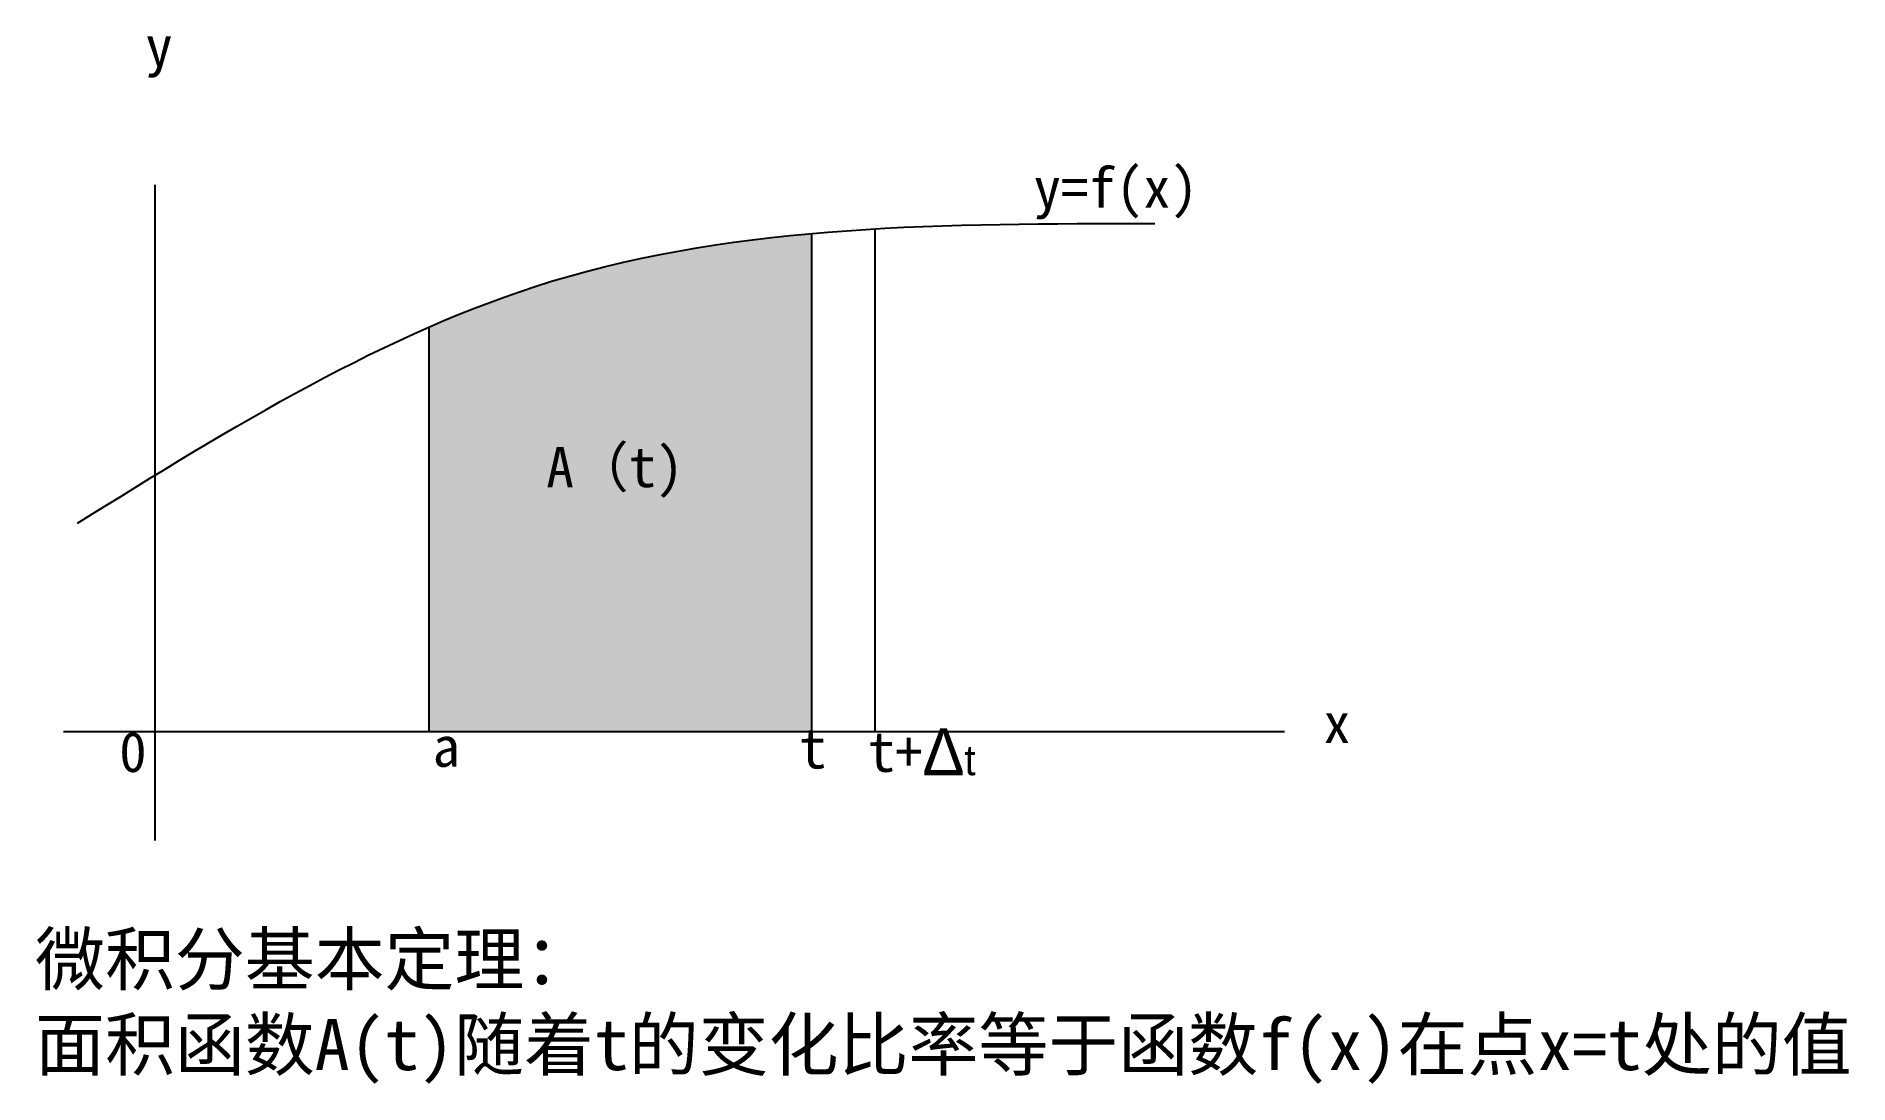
# Model space of a CAD drawing. Header units: millimetres. Extents: x 2025 to 2520, y 1009 to 1295.
import ezdxf

# ---------------------------------------------------------------- set-up
doc = ezdxf.new("R2010")
doc.units = ezdxf.units.MM
doc.styles.get("Standard").update_dxf_attribs({"font": '', "height": 8})
doc.styles.add('w', font='', dxfattribs={"height": 8})
doc.styles.get('Standard').set_extended_font_data('SimSun')
doc.styles.get('w').set_extended_font_data('SimSun')

msp = doc.modelspace()

# ---------------------------------------------------------------- hatches: boundary and pattern name
h = msp.add_hatch(color=255)
edge = h.paths.add_edge_path()
edge.add_spline(control_points=[(2236.87, 1241.57), (2212.58, 1239.4), (2176.95, 1233.56), (2143.34, 1220.79), (2132.34, 1215.98)], knot_values=[109.000074, 109.000074, 109.000074, 109.000074, 182.06057, 218.450854, 218.450854, 218.450854, 218.450854], degree=3, periodic=0)
edge.add_line((2132.34, 1215.98), (2132.34, 1105.45))
edge.add_line((2132.34, 1105.45), (2236.87, 1105.45))
edge.add_line((2236.87, 1105.45), (2236.87, 1241.57))

# ---------------------------------------------------------------- linework, layer by layer
for p, q in [((2057.62, 1075.68), (2057.62, 1254.89)), ((2254.2, 1242.85), (2254.2, 1105.45)), ((2236.87, 1241.57), (2236.87, 1105.45)), ((2132.34, 1215.98), (2132.34, 1105.45)), ((2032.61, 1105.45), (2366.08, 1105.45))]:
    msp.add_line(p, q)
for points in [[(2057.62, 1254.89, 0, 0, 0), (2057.62, 1270.12, 3.29, 0, 0), (2057.62, 1280.45, 0, 0, 0)], [(2350.85, 1105.45, 0, 0, 0), (2366.08, 1105.45, 3.29, 0, 0), (2376.41, 1105.45, 0, 0, 0)]]:
    msp.add_lwpolyline(points, format="xyseb")
msp.add_spline([(2036.42, 1162.41), (2165.92, 1228.52), (2330.66, 1244.32)], degree=3)

# ---------------------------------------------------------------- texts
at = {"style": 'w'}
for s, p in [('y', (2054.95, 1287.36)), ('y=f(x)', (2297.57, 1248.63)), ('x', (2376.69, 1102.32))]:
    msp.add_text(s, height=11, dxfattribs=at).set_placement(p)
at = {"attachment_point": 1}
for s, insert, char_height, width in [('\\A1;A（t)', (2164.48, 1183.25), 11, 57.3525), ('\\A1;0', (2047.81, 1105.41), 11, 32.8134), ('\\A1;a', (2133.42, 1106.85), 11, 32.8134), ('\\A1;t', (2233.54, 1106.36), 11, 32.8134), ('\\A1;t+{\\A0;\\f·ÂËÎ|b0|i0|c134|p0;\\H1.167x;Δ\\fËÎÌå|b0|i0|c134|p0;\\H0.6429x;t}', (2252.25, 1106.36), 11, 45.0434), ('\\A1;微积分基本定理：\\P面积函数A(t)随着t的变化比率等于函数f(x)在点x=t处的值', (2024.82, 1050.27), 14, 538.3107)]:
    msp.add_mtext(s, dxfattribs=dict(at, insert=insert, char_height=char_height, width=width))

doc.saveas('drawing.dxf')
